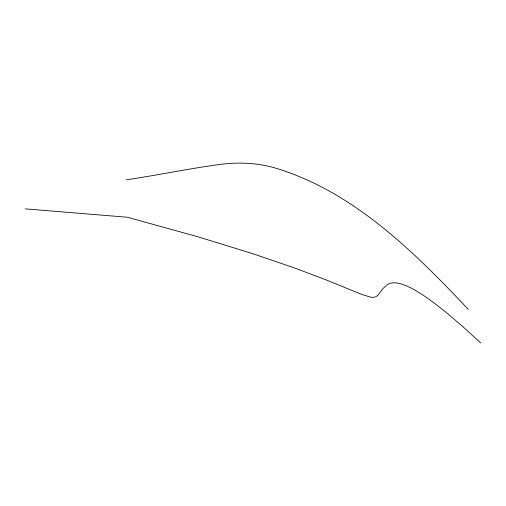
<?xml version="1.0" encoding="UTF-8"?>
<svg xmlns="http://www.w3.org/2000/svg" width="506" height="506" viewBox="0 0 506 506"><rect width="100%" height="100%" fill="white"/><g stroke="black" fill="none" stroke-linecap="round" stroke-linejoin="round"><path stroke-width="0.76" d="M126.209 179.832C157.157 175.259 187.808 168.833 218.807 164.589C237.934 161.939 257.605 162.761 276.168 168.289C353.915 192.059 413.889 251.735 468.29 309.356M25.3 208.858L127.354 217.238L197.315 236.612L252.386 253.557L294.46 267.933L325.421 279.616L361.562 294.359L370.525 297.148L373.548 297.345L375.926 296.712L377.874 295.289L383.036 288.464L387.722 284.29L390.986 283.069L395.11 282.753L400.265 283.6L406.641 285.846L414.42 289.755L423.781 295.574L434.913 303.549L447.987 313.929L463.186 326.965L480.7 342.91"/></g></svg>
